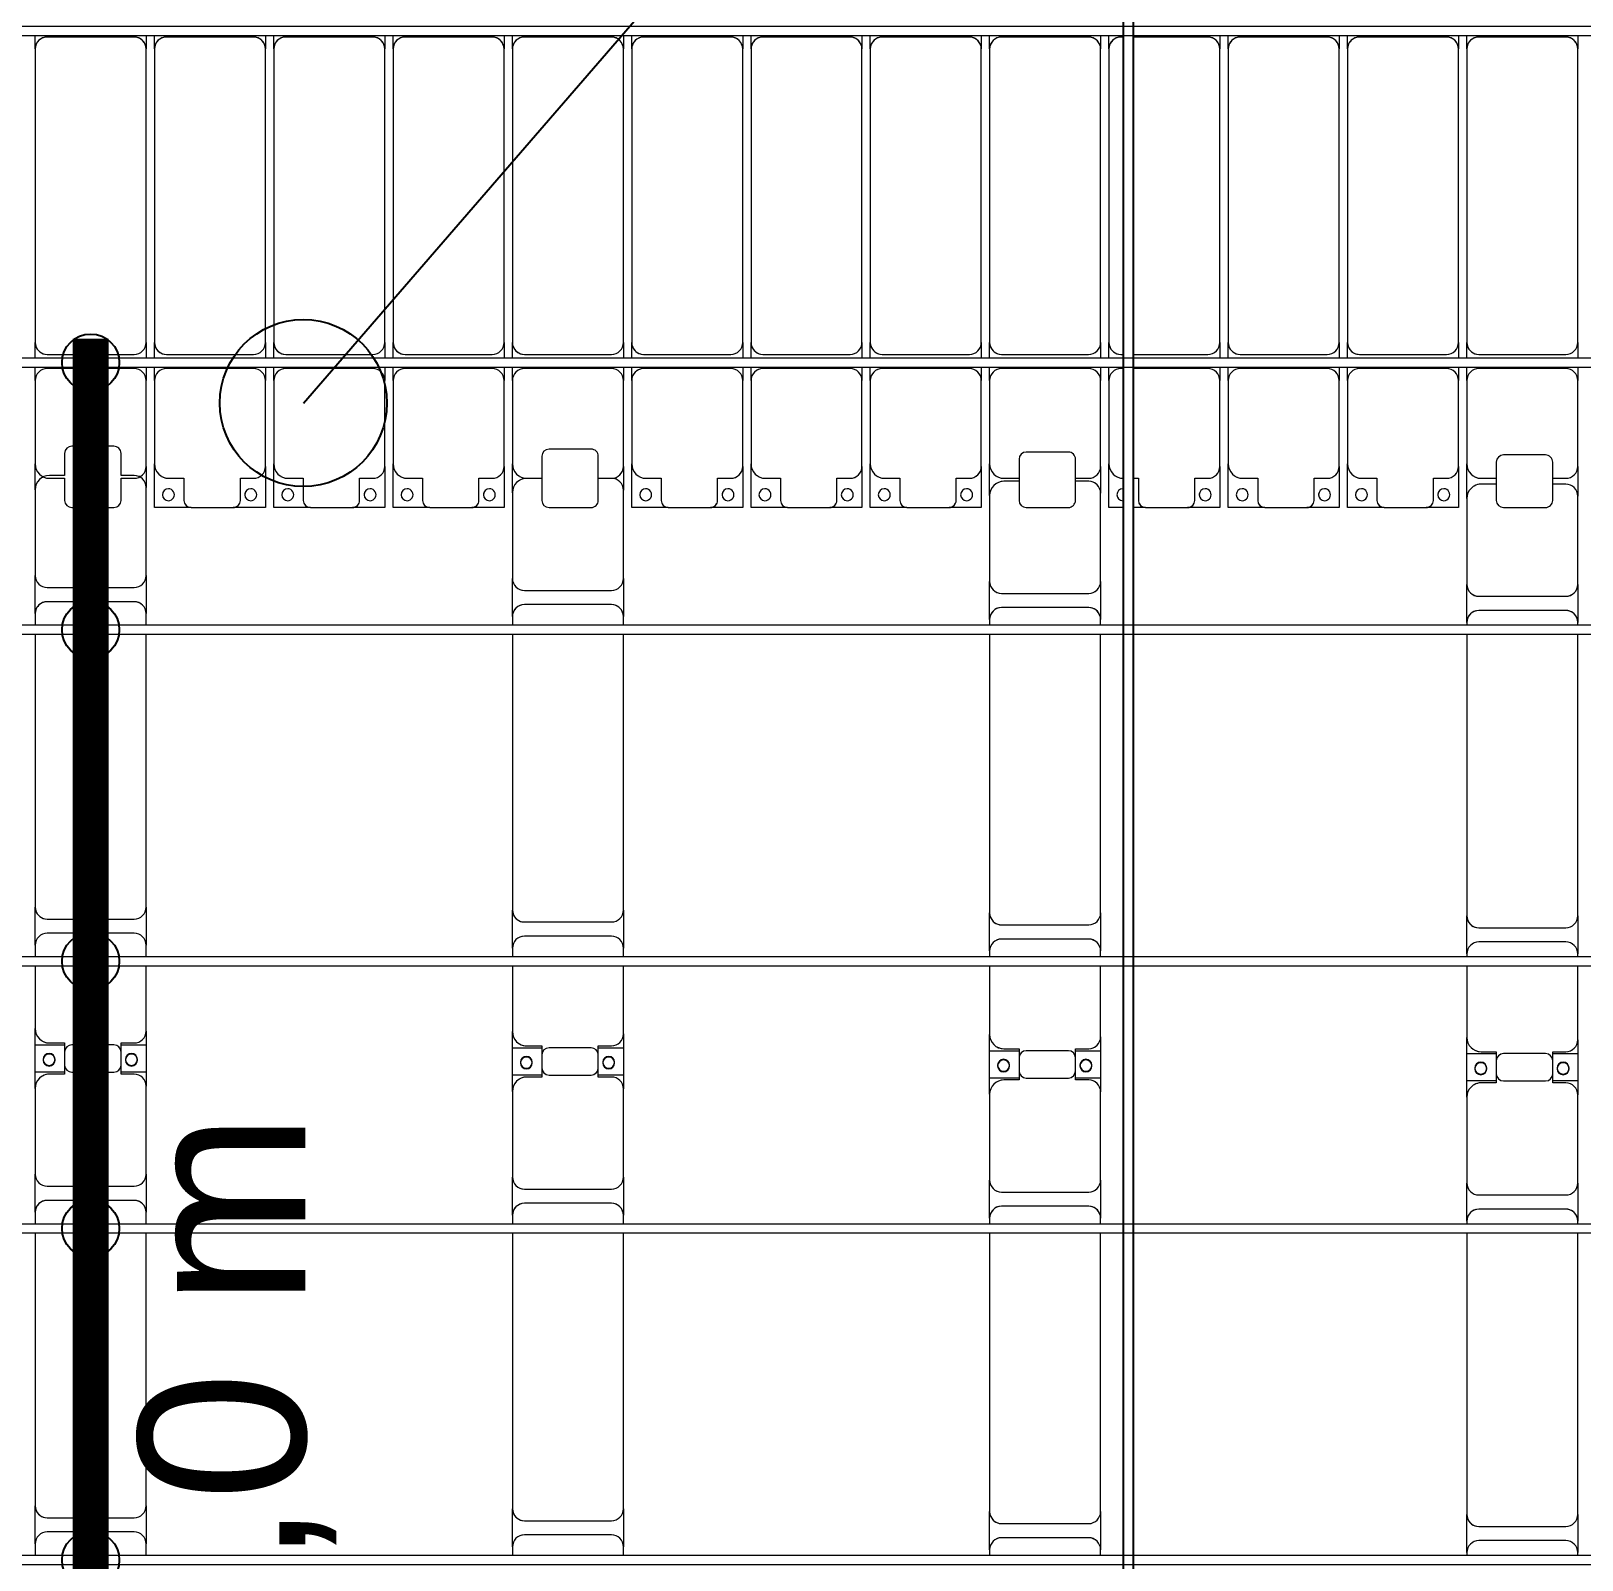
# Model space of a CAD drawing. Header units: millimetres. Extents: x -178706 to 107777, y -87310 to 933.
# Drawn here: x -43141 to -36641, y -46531 to -40121 of the extents above; entities that cross this region are included whole.
import ezdxf

# ---------------------------------------------------------------- set-up
doc = ezdxf.new("R2010")
doc.units = ezdxf.units.MM
doc.layers.add('A-GENM', color=13, linetype='Continuous', lineweight=9)
doc.layers.add('S-BEAM', color=12, linetype='Continuous', lineweight=9)
for name, color, linetype in [('GC-BICH NEO', 6, 'Continuous'), ('GC-DAY NEO', 5, 'Continuous'), ('GC-GHI CHU', 2, 'Continuous'), ('GC-HOP 40x60 GIA CUONG', 1, 'Continuous')]:
    doc.layers.add(name, color=color, linetype=linetype)
doc.styles.add('GC_VN', font='arial.ttf')

# ---------------------------------------------------------------- blocks, each defined once
blk = doc.blocks.new('Dầm C52 - Dầm C52-22346-BỐ TRÍ KHUNG KẾT CẤU BÈ PIN 04')
at = {"layer": 'S-BEAM', "color": 1}
for p, q in [((-87623.4, 20), (87623.4, 20)), ((87623.4, -20), (-87623.4, -20))]:
    blk.add_line(p, q, dxfattribs=at)
blk = doc.blocks.new('Dầm C52 - Hộp 40x60-15955-BỐ TRÍ KHUNG KẾT CẤU BÈ PIN 04')
at = {"layer": 'S-BEAM', "color": 3, "lineweight": 25}
for p, q in [((-20146.3, 20), (20146.3, 20)), ((20146.3, -20), (-20146.3, -20))]:
    blk.add_line(p, q, dxfattribs=at)
blk = doc.blocks.new('Dải phao đi lại kèm đỡ invester - DẢI PHAO ĐI LẠI-17150-BỐ TRÍ KHUNG KẾT CẤU BÈ PIN 04')
at = {"layer": 'A-GENM', "color": 7}
for p, q in [((1258.4, 610.3), (1258.4, 665.3)), ((1673.4, 660.3), (1308.4, 660.3)), ((1723.4, 665.3), (1723.4, 610.3)), ((1758.4, 610.3), (1758.4, 665.3)), ((2173.4, 660.3), (1808.4, 660.3)), ((2223.4, 665.3), (2223.4, 610.3)), ((2258.4, 610.3), (2258.4, 665.3)), ((2673.4, 660.3), (2308.4, 660.3)), ((2723.4, 665.3), (2723.4, 610.3)), ((2758.4, 610.3), (2758.4, 665.3)), ((3173.4, 660.3), (2808.4, 660.3)), ((3223.4, 665.3), (3223.4, 610.3)), ((3258.4, 610.3), (3258.4, 665.3)), ((3673.4, 660.3), (3308.4, 660.3)), ((3723.4, 665.3), (3723.4, 610.3)), ((3758.4, 610.3), (3758.4, 665.3)), ((4173.4, 660.3), (3808.4, 660.3)), ((4223.4, 665.3), (4223.4, 610.3)), ((4258.4, 610.3), (4258.4, 665.3)), ((4673.4, 660.3), (4308.4, 660.3)), ((4723.4, 665.3), (4723.4, 610.3)), ((4758.4, 610.3), (4758.4, 665.3)), ((5173.4, 660.3), (4808.4, 660.3)), ((5223.4, 665.3), (5223.4, 610.3)), ((5258.4, 610.3), (5258.4, 665.3)), ((5673.4, 660.3), (5308.4, 660.3)), ((5723.4, 665.3), (5723.4, 610.3)), ((5758.4, 610.3), (5758.4, 665.3)), ((5819.8, 660.3), (5808.4, 660.3)), ((6173.4, 660.3), (5859.8, 660.3)), ((6223.4, 665.3), (6223.4, 610.3)), ((6258.4, 610.3), (6258.4, 665.3)), ((6673.4, 660.3), (6308.4, 660.3)), ((6723.4, 665.3), (6723.4, 610.3)), ((6758.4, 610.3), (6758.4, 665.3)), ((7173.4, 660.3), (6808.4, 660.3)), ((7223.4, 665.3), (7223.4, 610.3)), ((7258.4, 610.3), (7258.4, 665.3)), ((7673.4, 660.3), (7308.4, 660.3)), ((7723.4, 665.3), (7723.4, 610.3)), ((1258.4, 610.3), (1258.4, -620.3)), ((1723.4, -620.3), (1723.4, 610.3)), ((1758.4, 610.3), (1758.4, -620.3)), ((2223.4, -620.3), (2223.4, 610.3)), ((2258.4, 610.3), (2258.4, -620.3)), ((2723.4, -620.3), (2723.4, 610.3)), ((2758.4, 610.3), (2758.4, -620.3)), ((3223.4, -620.3), (3223.4, 610.3)), ((3258.4, 610.3), (3258.4, -620.3)), ((3723.4, -620.3), (3723.4, 610.3)), ((3758.4, 610.3), (3758.4, -620.3)), ((4223.4, -620.3), (4223.4, 610.3)), ((4258.4, 610.3), (4258.4, -620.3)), ((4723.4, -620.3), (4723.4, 610.3)), ((4758.4, 610.3), (4758.4, -620.3)), ((5223.4, -620.3), (5223.4, 610.3)), ((5258.4, 610.3), (5258.4, -620.3)), ((5723.4, -620.3), (5723.4, 610.3)), ((5758.4, 610.3), (5758.4, -620.3)), ((6223.4, -620.3), (6223.4, 610.3)), ((6258.4, 610.3), (6258.4, -620.3)), ((6723.4, -620.3), (6723.4, 610.3)), ((6758.4, 610.3), (6758.4, -620.3)), ((7223.4, -620.3), (7223.4, 610.3)), ((7258.4, 610.3), (7258.4, -620.3)), ((7723.4, -620.3), (7723.4, 610.3)), ((1258.4, -684.7), (1258.4, -620.3)), ((1723.4, -620.3), (1723.4, -684.7)), ((1758.4, -684.7), (1758.4, -620.3)), ((2223.4, -620.3), (2223.4, -684.7)), ((2258.4, -684.7), (2258.4, -620.3)), ((2723.4, -620.3), (2723.4, -684.7)), ((2758.4, -684.7), (2758.4, -620.3)), ((3223.4, -620.3), (3223.4, -684.7)), ((3258.4, -684.7), (3258.4, -620.3)), ((3723.4, -620.3), (3723.4, -684.7)), ((3758.4, -684.7), (3758.4, -620.3)), ((4223.4, -620.3), (4223.4, -684.7)), ((4258.4, -684.7), (4258.4, -620.3)), ((4723.4, -620.3), (4723.4, -684.7)), ((4758.4, -684.7), (4758.4, -620.3)), ((5223.4, -620.3), (5223.4, -684.7)), ((5258.4, -684.7), (5258.4, -620.3)), ((5723.4, -620.3), (5723.4, -684.7)), ((5758.4, -684.7), (5758.4, -620.3)), ((6223.4, -620.3), (6223.4, -684.7)), ((6258.4, -684.7), (6258.4, -620.3)), ((6723.4, -620.3), (6723.4, -684.7)), ((6758.4, -684.7), (6758.4, -620.3)), ((7223.4, -620.3), (7223.4, -684.7)), ((7258.4, -684.7), (7258.4, -620.3)), ((7723.4, -620.3), (7723.4, -684.7)), ((1308.4, -670.3), (1673.4, -670.3)), ((1808.4, -670.3), (2173.4, -670.3)), ((2308.4, -670.3), (2673.4, -670.3)), ((2808.4, -670.3), (3173.4, -670.3)), ((3308.4, -670.3), (3673.4, -670.3)), ((3808.4, -670.3), (4173.4, -670.3)), ((4308.4, -670.3), (4673.4, -670.3)), ((4808.4, -670.3), (5173.4, -670.3)), ((5308.4, -670.3), (5673.4, -670.3)), ((5808.4, -670.3), (5819.8, -670.3)), ((5859.8, -670.3), (6173.4, -670.3)), ((6308.4, -670.3), (6673.4, -670.3)), ((6808.4, -670.3), (7173.4, -670.3)), ((7308.4, -670.3), (7673.4, -670.3)), ((1258.4, -779.7), (1258.4, -724.7)), ((1258.4, -779.7), (1258.4, -1129.7)), ((1673.4, -729.7), (1308.4, -729.7)), ((1723.4, -724.7), (1723.4, -779.7)), ((1723.4, -1139.7), (1723.4, -779.7)), ((1758.4, -779.7), (1758.4, -724.7)), ((1758.4, -779.7), (1758.4, -1129.7)), ((2173.4, -729.7), (1808.4, -729.7)), ((2223.4, -724.7), (2223.4, -779.7)), ((2223.4, -1139.7), (2223.4, -779.7)), ((2258.4, -779.7), (2258.4, -724.7)), ((2258.4, -779.7), (2258.4, -1129.7)), ((2673.4, -729.7), (2308.4, -729.7)), ((2723.4, -724.7), (2723.4, -779.7)), ((2723.4, -1139.7), (2723.4, -779.7)), ((2758.4, -779.7), (2758.4, -724.7)), ((2758.4, -779.7), (2758.4, -1129.7)), ((3173.4, -729.7), (2808.4, -729.7)), ((3223.4, -724.7), (3223.4, -779.7)), ((3223.4, -1139.7), (3223.4, -779.7)), ((3258.4, -779.7), (3258.4, -724.7)), ((3258.4, -779.7), (3258.4, -1129.7)), ((3673.4, -729.7), (3308.4, -729.7)), ((3723.4, -724.7), (3723.4, -779.7)), ((3723.4, -1139.7), (3723.4, -779.7)), ((3758.4, -779.7), (3758.4, -724.7)), ((3758.4, -779.7), (3758.4, -1129.7)), ((4173.4, -729.7), (3808.4, -729.7)), ((4223.4, -724.7), (4223.4, -779.7)), ((4223.4, -1139.7), (4223.4, -779.7)), ((4258.4, -779.7), (4258.4, -724.7)), ((4258.4, -779.7), (4258.4, -1129.7)), ((4673.4, -729.7), (4308.4, -729.7)), ((4723.4, -724.7), (4723.4, -779.7)), ((4723.4, -1139.7), (4723.4, -779.7)), ((4758.4, -779.7), (4758.4, -724.7)), ((4758.4, -779.7), (4758.4, -1129.7)), ((5173.4, -729.7), (4808.4, -729.7)), ((5223.4, -724.7), (5223.4, -779.7)), ((5223.4, -1139.7), (5223.4, -779.7)), ((5258.4, -779.7), (5258.4, -724.7)), ((5258.4, -779.7), (5258.4, -1129.7)), ((5673.4, -729.7), (5308.4, -729.7)), ((5723.4, -724.7), (5723.4, -779.7)), ((5723.4, -1139.7), (5723.4, -779.7)), ((5758.4, -779.7), (5758.4, -724.7)), ((5758.4, -779.7), (5758.4, -1129.7)), ((5819.8, -729.7), (5808.4, -729.7)), ((6173.4, -729.7), (5859.8, -729.7)), ((6223.4, -724.7), (6223.4, -779.7)), ((6223.4, -1139.7), (6223.4, -779.7)), ((6258.4, -779.7), (6258.4, -724.7)), ((6258.4, -779.7), (6258.4, -1129.7)), ((6673.4, -729.7), (6308.4, -729.7)), ((6723.4, -724.7), (6723.4, -779.7)), ((6723.4, -1139.7), (6723.4, -779.7)), ((6758.4, -779.7), (6758.4, -724.7)), ((6758.4, -779.7), (6758.4, -1129.7)), ((7173.4, -729.7), (6808.4, -729.7)), ((7223.4, -724.7), (7223.4, -779.7)), ((7223.4, -1139.7), (7223.4, -779.7)), ((7258.4, -779.7), (7258.4, -724.7)), ((7258.4, -779.7), (7258.4, -1129.7)), ((7673.4, -729.7), (7308.4, -729.7)), ((7723.4, -724.7), (7723.4, -779.7)), ((7723.4, -1139.7), (7723.4, -779.7)), ((1258.4, -1237.8), (1258.4, -1129.7)), ((1723.4, -1139.7), (1723.4, -1227.8)), ((1758.4, -1312.2), (1758.4, -1129.7)), ((2223.4, -1139.7), (2223.4, -1312.2)), ((2258.4, -1312.2), (2258.4, -1129.7)), ((2723.4, -1139.7), (2723.4, -1312.2)), ((2758.4, -1312.2), (2758.4, -1129.7)), ((3223.4, -1139.7), (3223.4, -1312.2)), ((3258.4, -1250), (3258.4, -1129.7)), ((3723.4, -1139.7), (3723.4, -1240)), ((3758.4, -1312.2), (3758.4, -1129.7)), ((4223.4, -1139.7), (4223.4, -1312.2)), ((4258.4, -1312.2), (4258.4, -1129.7)), ((4723.4, -1139.7), (4723.4, -1312.2)), ((4758.4, -1312.2), (4758.4, -1129.7)), ((5223.4, -1139.7), (5223.4, -1312.2)), ((5258.4, -1262.1), (5258.4, -1129.7)), ((5723.4, -1139.7), (5723.4, -1252.1)), ((5758.4, -1312.2), (5758.4, -1129.7)), ((6223.4, -1139.7), (6223.4, -1312.2)), ((6258.4, -1312.2), (6258.4, -1129.7)), ((6723.4, -1139.7), (6723.4, -1312.2)), ((6758.4, -1312.2), (6758.4, -1129.7)), ((7223.4, -1139.7), (7223.4, -1312.2)), ((7258.4, -1274.3), (7258.4, -1129.7)), ((7723.4, -1139.7), (7723.4, -1264.3)), ((1318.4, -1189.7), (1381.8, -1189.7)), ((1381.8, -1189.7), (1381.8, -1282.2)), ((1618.2, -1282.2), (1618.2, -1189.7)), ((1618.2, -1189.7), (1673.4, -1189.7)), ((1818.4, -1189.7), (1881.8, -1189.7)), ((1881.8, -1189.7), (1881.8, -1282.2)), ((2118.2, -1282.2), (2118.2, -1189.7)), ((2118.2, -1189.7), (2173.4, -1189.7)), ((2318.4, -1189.7), (2381.8, -1189.7)), ((2381.8, -1189.7), (2381.8, -1282.2)), ((2618.2, -1282.2), (2618.2, -1189.7)), ((2618.2, -1189.7), (2673.4, -1189.7)), ((2818.4, -1189.7), (2881.8, -1189.7)), ((2881.8, -1189.7), (2881.8, -1282.2)), ((3118.2, -1282.2), (3118.2, -1189.7)), ((3118.2, -1189.7), (3173.4, -1189.7)), ((3318.4, -1189.7), (3381.8, -1189.7)), ((3381.8, -1189.7), (3381.8, -1282.2)), ((3618.2, -1282.2), (3618.2, -1189.7)), ((3618.2, -1189.7), (3673.4, -1189.7)), ((3818.4, -1189.7), (3881.8, -1189.7)), ((3881.8, -1189.7), (3881.8, -1282.2)), ((4118.2, -1282.2), (4118.2, -1189.7)), ((4118.2, -1189.7), (4173.4, -1189.7)), ((4318.4, -1189.7), (4381.8, -1189.7)), ((4381.8, -1189.7), (4381.8, -1282.2)), ((4618.2, -1282.2), (4618.2, -1189.7)), ((4618.2, -1189.7), (4673.4, -1189.7)), ((4818.4, -1189.7), (4881.8, -1189.7)), ((4881.8, -1189.7), (4881.8, -1282.2)), ((5118.2, -1282.2), (5118.2, -1189.7)), ((5118.2, -1189.7), (5173.4, -1189.7)), ((5318.4, -1189.7), (5381.8, -1189.7)), ((5381.8, -1189.7), (5381.8, -1282.2)), ((5618.2, -1282.2), (5618.2, -1189.7)), ((5618.2, -1189.7), (5673.4, -1189.7)), ((5859.8, -1189.7), (5881.8, -1189.7)), ((5881.8, -1189.7), (5881.8, -1282.2)), ((6118.2, -1282.2), (6118.2, -1189.7)), ((6118.2, -1189.7), (6173.4, -1189.7)), ((6318.4, -1189.7), (6381.8, -1189.7)), ((6381.8, -1189.7), (6381.8, -1282.2)), ((6618.2, -1282.2), (6618.2, -1189.7)), ((6618.2, -1189.7), (6673.4, -1189.7)), ((6818.4, -1189.7), (6881.8, -1189.7)), ((6881.8, -1189.7), (6881.8, -1282.2)), ((7118.2, -1282.2), (7118.2, -1189.7)), ((7118.2, -1189.7), (7173.4, -1189.7)), ((7318.4, -1189.7), (7381.8, -1189.7)), ((7381.8, -1189.7), (7381.8, -1282.2)), ((7618.2, -1282.2), (7618.2, -1189.7)), ((7618.2, -1189.7), (7673.4, -1189.7)), ((1411.8, -1312.2), (1588.2, -1312.2)), ((1911.8, -1312.2), (1758.4, -1312.2)), ((1911.8, -1312.2), (2088.2, -1312.2)), ((2223.4, -1312.2), (2088.2, -1312.2)), ((2411.8, -1312.2), (2258.4, -1312.2)), ((2411.8, -1312.2), (2588.2, -1312.2)), ((2723.4, -1312.2), (2588.2, -1312.2)), ((2911.8, -1312.2), (2758.4, -1312.2)), ((2911.8, -1312.2), (3088.2, -1312.2)), ((3223.4, -1312.2), (3088.2, -1312.2)), ((3411.8, -1312.2), (3588.2, -1312.2)), ((3911.8, -1312.2), (3758.4, -1312.2)), ((3911.8, -1312.2), (4088.2, -1312.2)), ((4223.4, -1312.2), (4088.2, -1312.2)), ((4411.8, -1312.2), (4258.4, -1312.2)), ((4411.8, -1312.2), (4588.2, -1312.2)), ((4723.4, -1312.2), (4588.2, -1312.2)), ((4911.8, -1312.2), (4758.4, -1312.2)), ((4911.8, -1312.2), (5088.2, -1312.2)), ((5223.4, -1312.2), (5088.2, -1312.2)), ((5411.8, -1312.2), (5588.2, -1312.2)), ((5819.8, -1312.2), (5758.4, -1312.2)), ((5911.8, -1312.2), (5859.8, -1312.2)), ((5911.8, -1312.2), (6088.2, -1312.2)), ((6223.4, -1312.2), (6088.2, -1312.2)), ((6411.8, -1312.2), (6258.4, -1312.2)), ((6411.8, -1312.2), (6588.2, -1312.2)), ((6723.4, -1312.2), (6588.2, -1312.2)), ((6911.8, -1312.2), (6758.4, -1312.2)), ((6911.8, -1312.2), (7088.2, -1312.2)), ((7223.4, -1312.2), (7088.2, -1312.2)), ((7411.8, -1312.2), (7588.2, -1312.2))]:
    blk.add_line(p, q, dxfattribs=at)
for centre, radius, start, end in [((1308.4, 610.3), 50, 90, 180), ((1308.4, 610.3), 50, 105, 180), ((1673.4, 610.3), 50, 360, 90), ((1673.4, 610.3), 50, 15, 90), ((1808.4, 610.3), 50, 90, 180), ((1808.4, 610.3), 50, 105, 180), ((2173.4, 610.3), 50, 360, 90), ((2173.4, 610.3), 50, 15, 90), ((2308.4, 610.3), 50, 90, 180), ((2308.4, 610.3), 50, 105, 180), ((2673.4, 610.3), 50, 360, 90), ((2673.4, 610.3), 50, 15, 90), ((2808.4, 610.3), 50, 90, 180), ((2808.4, 610.3), 50, 105, 180), ((3173.4, 610.3), 50, 360, 90), ((3173.4, 610.3), 50, 15, 90), ((3308.4, 610.3), 50, 90, 180), ((3308.4, 610.3), 50, 105, 180), ((3673.4, 610.3), 50, 360, 90), ((3673.4, 610.3), 50, 15, 90), ((3808.4, 610.3), 50, 90, 180), ((3808.4, 610.3), 50, 105, 180), ((4173.4, 610.3), 50, 360, 90), ((4173.4, 610.3), 50, 15, 90), ((4308.4, 610.3), 50, 90, 180), ((4308.4, 610.3), 50, 105, 180), ((4673.4, 610.3), 50, 360, 90), ((4673.4, 610.3), 50, 15, 90), ((4808.4, 610.3), 50, 90, 180), ((4808.4, 610.3), 50, 105, 180), ((5173.4, 610.3), 50, 360, 90), ((5173.4, 610.3), 50, 15, 90), ((5308.4, 610.3), 50, 90, 180), ((5308.4, 610.3), 50, 106.02289, 180), ((5673.4, 610.3), 50, 360, 90), ((5673.4, 610.3), 50, 15, 90), ((5808.4, 610.3), 50, 90, 180), ((5808.4, 610.3), 50, 105, 180), ((6173.4, 610.3), 50, 360, 90), ((6173.4, 610.3), 50, 15, 90), ((6308.4, 610.3), 50, 90, 180), ((6308.4, 610.3), 50, 105, 180), ((6673.4, 610.3), 50, 360, 90), ((6673.4, 610.3), 50, 15, 90), ((6808.4, 610.3), 50, 90, 180), ((6808.4, 610.3), 50, 105, 180), ((7173.4, 610.3), 50, 360, 90), ((7173.4, 610.3), 50, 15, 90), ((7308.4, 610.3), 50, 90, 180), ((7308.4, 610.3), 50, 105, 180), ((7673.4, 610.3), 50, 360, 90), ((7673.4, 610.3), 50, 15, 90), ((1308.4, -620.3), 50, 180, 270), ((1308.4, -620.3), 50, 195, 270), ((1673.4, -620.3), 50, 270, 0), ((1673.4, -620.3), 50, 270, 0), ((1808.4, -620.3), 50, 180, 270), ((1808.4, -620.3), 50, 195, 270), ((2173.4, -620.3), 50, 270, 0), ((2173.4, -620.3), 50, 270, 0), ((2308.4, -620.3), 50, 180, 270), ((2308.4, -620.3), 50, 195, 270), ((2673.4, -620.3), 50, 270, 0), ((2673.4, -620.3), 50, 270, 0), ((2808.4, -620.3), 50, 180, 270), ((2808.4, -620.3), 50, 195, 270), ((3173.4, -620.3), 50, 270, 0), ((3173.4, -620.3), 50, 270, 0), ((3308.4, -620.3), 50, 180, 270), ((3308.4, -620.3), 50, 195, 270), ((3673.4, -620.3), 50, 270, 0), ((3673.4, -620.3), 50, 270, 0), ((3808.4, -620.3), 50, 180, 270), ((3808.4, -620.3), 50, 195, 263.56671), ((4173.4, -620.3), 50, 270, 0), ((4173.4, -620.3), 50, 270, 0), ((4308.4, -620.3), 50, 180, 270), ((4308.4, -620.3), 50, 195, 270), ((4673.4, -620.3), 50, 270, 0), ((4673.4, -620.3), 50, 270, 0), ((4808.4, -620.3), 50, 180, 270), ((4808.4, -620.3), 50, 195, 270), ((5173.4, -620.3), 50, 270, 360), ((5173.4, -620.3), 50, 270, 360), ((5308.4, -620.3), 50, 180, 270), ((5308.4, -620.3), 50, 195, 270), ((5673.4, -620.3), 50, 270, 0), ((5673.4, -620.3), 50, 270, 0), ((5808.4, -620.3), 50, 180, 270), ((5808.4, -620.3), 50, 195, 270), ((6173.4, -620.3), 50, 270, 0), ((6173.4, -620.3), 50, 270, 0), ((6308.4, -620.3), 50, 180, 270), ((6308.4, -620.3), 50, 195, 270), ((6673.4, -620.3), 50, 270, 0), ((6673.4, -620.3), 50, 270, 0), ((6808.4, -620.3), 50, 180, 270), ((6808.4, -620.3), 50, 195, 240), ((7173.4, -620.3), 50, 270, 0), ((7173.4, -620.3), 50, 270, 0), ((7308.4, -620.3), 50, 180, 270), ((7308.4, -620.3), 50, 195, 270), ((7673.4, -620.3), 50, 270, 0), ((7673.4, -620.3), 50, 270, 0), ((6808.4, -620.3), 50, 243.755, 270), ((1308.4, -779.7), 50, 90, 180), ((1308.4, -779.7), 50, 90, 135), ((1673.4, -779.7), 50, 360, 90), ((1673.4, -779.7), 50, 45, 90), ((1808.4, -779.7), 50, 90, 180), ((1808.4, -779.7), 50, 90, 135), ((2173.4, -779.7), 50, 360, 90), ((2173.4, -779.7), 50, 45, 90), ((2308.4, -779.7), 50, 90, 180), ((2308.4, -779.7), 50, 90, 135), ((2673.4, -779.7), 50, 360, 90), ((2673.4, -779.7), 50, 45, 90), ((2808.4, -779.7), 50, 90, 180), ((2808.4, -779.7), 50, 90, 135), ((3173.4, -779.7), 50, 360, 90), ((3173.4, -779.7), 50, 45, 90), ((3308.4, -779.7), 50, 90, 180), ((3308.4, -779.7), 50, 90, 135), ((3673.4, -779.7), 50, 360, 90), ((3673.4, -779.7), 50, 45, 90), ((3808.4, -779.7), 50, 90, 180), ((3808.4, -779.7), 50, 96.43342, 135), ((4173.4, -779.7), 50, 360, 90), ((4173.4, -779.7), 50, 45, 90), ((4308.4, -779.7), 50, 90, 180), ((4308.4, -779.7), 50, 90, 135), ((4673.4, -779.7), 50, 360, 90), ((4673.4, -779.7), 50, 45, 90), ((4808.4, -779.7), 50, 90, 180), ((4808.4, -779.7), 50, 90, 135), ((5173.4, -779.7), 50, 360, 90), ((5173.4, -779.7), 50, 45, 90), ((5308.4, -779.7), 50, 90, 180), ((5308.4, -779.7), 50, 90, 135), ((5673.4, -779.7), 50, 360, 90), ((5673.4, -779.7), 50, 45, 90), ((5808.4, -779.7), 50, 90, 180), ((5808.4, -779.7), 50, 90, 135), ((6173.4, -779.7), 50, 360, 90), ((6173.4, -779.7), 50, 45, 90), ((6308.4, -779.7), 50, 90, 180), ((6308.4, -779.7), 50, 90, 135), ((6673.4, -779.7), 50, 360, 90), ((6673.4, -779.7), 50, 45, 90), ((6808.4, -779.7), 50, 90, 180), ((6808.4, -779.7), 50, 90, 135), ((7173.4, -779.7), 50, 360, 90), ((7173.4, -779.7), 50, 45, 90), ((7308.4, -779.7), 50, 90, 180), ((7308.4, -779.7), 50, 90, 135), ((7673.4, -779.7), 50, 360, 90), ((7673.4, -779.7), 50, 45, 90), ((1318.4, -1129.7), 60, 180, 270), ((1673.4, -1139.7), 50, 270, 360), ((1818.4, -1129.7), 60, 180, 270), ((2173.4, -1139.7), 50, 270, 360), ((2318.4, -1129.7), 60, 180, 270), ((2673.4, -1139.7), 50, 270, 360), ((2818.4, -1129.7), 60, 180, 270), ((3173.4, -1139.7), 50, 270, 360), ((3318.4, -1129.7), 60, 180, 270), ((3673.4, -1139.7), 50, 270, 360), ((3818.4, -1129.7), 60, 180, 270), ((4173.4, -1139.7), 50, 270, 360), ((4318.4, -1129.7), 60, 180, 270), ((4673.4, -1139.7), 50, 270, 360), ((4818.4, -1129.7), 60, 180, 270), ((5173.4, -1139.7), 50, 270, 360), ((5318.4, -1129.7), 60, 180, 270), ((5673.4, -1139.7), 50, 270, 360), ((5818.4, -1129.7), 60, 180, 270), ((6173.4, -1139.7), 50, 270, 360), ((6318.4, -1129.7), 60, 180, 270), ((6673.4, -1139.7), 50, 270, 360), ((6818.4, -1129.7), 60, 180, 270), ((7173.4, -1139.7), 50, 270, 360), ((7318.4, -1129.7), 60, 180, 270), ((7673.4, -1139.7), 50, 270, 360), ((1318.4, -1129.7), 60, 240, 246.36356), ((1673.4, -1139.7), 50, 292.24483, 315), ((1818.4, -1129.7), 60, 240, 270), ((1816.8, -1258.6), 25, 90, 270), ((1816.8, -1258.6), 25, 270, 90), ((2161.8, -1258.6), 25, 90, 270), ((2161.8, -1258.6), 25, 270, 90), ((2173.4, -1139.7), 50, 270, 315), ((2318.4, -1129.7), 60, 240, 270), ((2316.8, -1258.6), 25, 90, 270), ((2316.8, -1258.6), 25, 270, 90), ((2661.8, -1258.6), 25, 90, 270), ((2661.8, -1258.6), 25, 270, 90), ((2673.4, -1139.7), 50, 270, 315), ((2818.4, -1129.7), 60, 240, 270), ((2816.8, -1258.6), 25, 90, 270), ((2816.8, -1258.6), 25, 270, 90), ((3161.8, -1258.6), 25, 90, 270), ((3161.8, -1258.6), 25, 270, 90), ((3173.4, -1139.7), 50, 270, 315), ((3318.4, -1129.7), 60, 240, 270), ((3673.4, -1139.7), 50, 270, 315), ((3818.4, -1129.7), 60, 240, 270), ((3816.8, -1258.6), 25, 90, 270), ((3816.8, -1258.6), 25, 270, 90), ((4161.8, -1258.6), 25, 90, 270), ((4161.8, -1258.6), 25, 270, 90), ((4173.4, -1139.7), 50, 270, 315), ((4318.4, -1129.7), 60, 240, 270), ((4316.8, -1258.6), 25, 90, 270), ((4316.8, -1258.6), 25, 270, 90), ((4661.8, -1258.6), 25, 90, 270), ((4661.8, -1258.6), 25, 270, 90), ((4673.4, -1139.7), 50, 270, 315), ((4818.4, -1129.7), 60, 240, 270), ((4816.8, -1258.6), 25, 90, 270), ((4816.8, -1258.6), 25, 270, 90), ((5161.8, -1258.6), 25, 90, 270), ((5161.8, -1258.6), 25, 270, 90), ((5173.4, -1139.7), 50, 270, 315), ((5318.4, -1129.7), 60, 240, 270), ((5673.4, -1139.7), 50, 270, 315), ((5818.4, -1129.7), 60, 240, 270), ((5816.8, -1258.6), 25, 90, 270), ((6161.8, -1258.6), 25, 90, 270), ((6161.8, -1258.6), 25, 270, 90), ((6173.4, -1139.7), 50, 270, 315), ((6318.4, -1129.7), 60, 240, 270), ((6316.8, -1258.6), 25, 90, 270), ((6316.8, -1258.6), 25, 270, 90), ((6661.8, -1258.6), 25, 90, 270), ((6661.8, -1258.6), 25, 270, 90), ((6673.4, -1139.7), 50, 270, 315), ((6818.4, -1129.7), 60, 240, 270), ((6816.8, -1258.6), 25, 90, 270), ((6816.8, -1258.6), 25, 270, 90), ((7161.8, -1258.6), 25, 90, 270), ((7161.8, -1258.6), 25, 270, 90), ((7173.4, -1139.7), 50, 270, 315), ((7318.4, -1129.7), 60, 240, 270), ((7673.4, -1139.7), 50, 270, 315), ((1411.8, -1282.2), 30, 180, 270), ((1588.2, -1282.2), 30, 270, 360), ((1911.8, -1282.2), 30, 180, 270), ((1911.8, -1282.2), 30, 210, 270), ((2088.2, -1282.2), 30, 270, 0), ((2088.2, -1282.2), 30, 270, 330), ((2161.8, -1258.6), 25, 165, 180), ((2411.8, -1282.2), 30, 180, 270), ((2411.8, -1282.2), 30, 210, 270), ((2588.2, -1282.2), 30, 270, 0), ((2588.2, -1282.2), 30, 270, 330), ((2661.8, -1258.6), 25, 165, 180), ((2911.8, -1282.2), 30, 180, 270), ((2911.8, -1282.2), 30, 210, 270), ((3088.2, -1282.2), 30, 270, 0), ((3088.2, -1282.2), 30, 270, 330), ((3161.8, -1258.6), 25, 165, 180), ((3411.8, -1282.2), 30, 180, 270), ((3588.2, -1282.2), 30, 270, 0), ((3911.8, -1282.2), 30, 180, 270), ((3911.8, -1282.2), 30, 210, 270), ((4088.2, -1282.2), 30, 270, 0), ((4088.2, -1282.2), 30, 270, 330), ((4161.8, -1258.6), 25, 165, 180), ((4411.8, -1282.2), 30, 180, 270), ((4411.8, -1282.2), 30, 210, 270), ((4588.2, -1282.2), 30, 270, 0), ((4588.2, -1282.2), 30, 270, 330), ((4661.8, -1258.6), 25, 165, 180), ((4911.8, -1282.2), 30, 180, 270), ((4911.8, -1282.2), 30, 210, 270), ((5088.2, -1282.2), 30, 270, 0), ((5088.2, -1282.2), 30, 270, 330), ((5161.8, -1258.6), 25, 165, 180), ((5411.8, -1282.2), 30, 180, 270), ((5588.2, -1282.2), 30, 270, 0), ((5911.8, -1282.2), 30, 180, 270), ((5911.8, -1282.2), 30, 210, 270), ((6088.2, -1282.2), 30, 270, 0), ((6088.2, -1282.2), 30, 270, 330), ((6161.8, -1258.6), 25, 165, 180), ((6411.8, -1282.2), 30, 180, 270), ((6411.8, -1282.2), 30, 210, 270), ((6588.2, -1282.2), 30, 270, 0), ((6588.2, -1282.2), 30, 270, 330), ((6661.8, -1258.6), 25, 165, 180), ((6911.8, -1282.2), 30, 180, 270), ((6911.8, -1282.2), 30, 210, 270), ((7088.2, -1282.2), 30, 270, 0), ((7088.2, -1282.2), 30, 270, 330), ((7161.8, -1258.6), 25, 165, 180), ((7411.8, -1282.2), 30, 180, 270), ((7588.2, -1282.2), 30, 270, 0)]:
    blk.add_arc(centre, radius, start, end, dxfattribs=at)
blk = doc.blocks.new('Dai phao do pin - DẢI PHAO ĐỠ PIN-V79-BỐ TRÍ KHUNG KẾT CẤU BÈ PIN 04')
at = {"layer": 'A-GENM', "color": 7}
for p, q in [((29340.3, 241.6), (29329.3, 241.6)), ((29340.3, 241.6), (29499.7, 241.6)), ((30679.3, 241.6), (29499.7, 241.6)), ((30730.3, 241.6), (30719.3, 241.6)), ((30730.3, 241.6), (30889.7, 241.6)), ((31249.7, 241.6), (30889.7, 241.6)), ((31249.7, 241.6), (31432.2, 241.6)), ((31317.8, 241.6), (31500.3, 241.6)), ((31317.8, 118.2), (31317.8, 241.6)), ((31432.2, 241.6), (31432.2, 118.2)), ((31799.3, 241.6), (31500.3, 241.6)), ((31850.3, 241.6), (31839.3, 241.6)), ((31850.3, 241.6), (32009.7, 241.6)), ((33189.3, 241.6), (32009.7, 241.6)), ((33240.3, 241.6), (33229.3, 241.6)), ((33240.3, 241.6), (33399.7, 241.6)), ((33759.7, 241.6), (33399.7, 241.6)), ((33759.7, 241.6), (33904.3, 241.6)), ((29390.3, -173.4), (29390.3, 191.6)), ((29449.7, 191.6), (29449.7, -173.4)), ((30780.3, -173.4), (30780.3, 191.6)), ((30839.7, 191.6), (30839.7, -173.4)), ((31309.7, 118.2), (31309.7, 181.6)), ((31440.3, 181.6), (31440.3, 118.2)), ((31900.3, -173.4), (31900.3, 191.6)), ((31959.7, 191.6), (31959.7, -173.4)), ((33290.3, -173.4), (33290.3, 191.6)), ((33349.7, 191.6), (33349.7, -173.4)), ((33819.7, 118.2), (33819.7, 181.6)), ((31402.2, 118.2), (31309.7, 118.2)), ((31317.8, 88.2), (31317.8, -88.2)), ((31440.3, 118.2), (31347.8, 118.2)), ((31432.2, -88.2), (31432.2, 88.2)), ((33912.2, 118.2), (33819.7, 118.2)), ((33942.2, -88.2), (33942.2, 88.2)), ((31309.7, -173.4), (31309.7, -118.2)), ((31309.7, -118.2), (31402.2, -118.2)), ((31317.8, -223.4), (31317.8, -118.2)), ((31347.8, -118.2), (31440.3, -118.2)), ((31432.2, -118.2), (31432.2, -223.4)), ((31440.3, -118.2), (31440.3, -173.4)), ((33819.7, -173.4), (33819.7, -118.2)), ((33819.7, -118.2), (33912.2, -118.2)), ((29329.3, -223.4), (29340.3, -223.4)), ((29499.7, -223.4), (29340.3, -223.4)), ((29499.7, -223.4), (30679.3, -223.4)), ((30719.3, -223.4), (30730.3, -223.4)), ((30889.7, -223.4), (30730.3, -223.4)), ((30889.7, -223.4), (31259.7, -223.4)), ((31432.2, -223.4), (31259.7, -223.4)), ((31490.3, -223.4), (31317.8, -223.4)), ((31490.3, -223.4), (31799.3, -223.4)), ((31839.3, -223.4), (31850.3, -223.4)), ((32009.7, -223.4), (31850.3, -223.4)), ((32009.7, -223.4), (33189.3, -223.4)), ((33229.3, -223.4), (33240.3, -223.4)), ((33399.7, -223.4), (33240.3, -223.4)), ((33399.7, -223.4), (33769.7, -223.4)), ((33894.3, -223.4), (33769.7, -223.4))]:
    blk.add_line(p, q, dxfattribs=at)
for centre, radius, start, end in [((29340.3, 191.6), 50, 0, 90), ((29340.3, 191.6), 50, 0, 45), ((29499.7, 191.6), 50, 90, 180), ((29499.7, 191.6), 50, 105, 180), ((30730.3, 191.6), 50, 0, 90), ((30730.3, 191.6), 50, 15, 90), ((30889.7, 191.6), 50, 90, 180), ((30889.7, 191.6), 50, 135, 180), ((31249.7, 181.6), 60, 0, 90), ((31249.7, 181.6), 60, 0, 30), ((31368.6, 183.2), 25, 360, 180), ((31371.4, 183.2), 25, 360, 180), ((31500.3, 181.6), 60, 90, 180), ((31500.3, 181.6), 60, 150, 180), ((31850.3, 191.6), 50, 0, 90), ((31850.3, 191.6), 50, 0, 45), ((32009.7, 191.6), 50, 90, 180), ((32009.7, 191.6), 50, 105, 180), ((33240.3, 191.6), 50, 360, 90), ((33240.3, 191.6), 50, 15, 90), ((33399.7, 191.6), 50, 90, 180), ((33399.7, 191.6), 50, 135, 180), ((33759.7, 181.6), 60, 360, 90), ((33759.7, 181.6), 60, 360, 30), ((31368.6, 183.2), 25, 180, 0), ((31371.4, 183.2), 25, 180, 0), ((31347.8, 88.2), 30, 90, 180), ((31402.2, 88.2), 30, 0, 90), ((33912.2, 88.2), 30, 0, 90), ((31347.8, -88.2), 30, 180, 270), ((31402.2, -88.2), 30, 270, 360), ((33912.2, -88.2), 30, 270, 0), ((29340.3, -173.4), 50, 270, 360), ((29340.3, -173.4), 50, 315, 360), ((29499.7, -173.4), 50, 180, 270), ((29499.7, -173.4), 50, 180, 270), ((30730.3, -173.4), 50, 270, 360), ((30730.3, -173.4), 50, 285, 360), ((30889.7, -173.4), 50, 180, 270), ((30889.7, -173.4), 50, 180, 225), ((31259.7, -173.4), 50, 270, 360), ((31259.7, -173.4), 50, 315, 0), ((31368.6, -161.8), 25, 0, 180), ((31368.6, -161.8), 25, 180, 0), ((31371.4, -161.8), 25, 0, 180), ((31371.4, -161.8), 25, 180, 0), ((31490.3, -173.4), 50, 180, 270), ((31490.3, -173.4), 50, 180, 225), ((31850.3, -173.4), 50, 270, 360), ((31850.3, -173.4), 50, 315, 360), ((32009.7, -173.4), 50, 180, 270), ((32009.7, -173.4), 50, 180, 270), ((33240.3, -173.4), 50, 270, 360), ((33240.3, -173.4), 50, 285, 360), ((33399.7, -173.4), 50, 180, 270), ((33399.7, -173.4), 50, 180, 225), ((33769.7, -173.4), 50, 270, 360), ((33769.7, -173.4), 50, 315, 0)]:
    blk.add_arc(centre, radius, start, end, dxfattribs=at)
blk = doc.blocks.new('Dai phao do pin - DẢI PHAO ĐỠ PIN-V80-BỐ TRÍ KHUNG KẾT CẤU BÈ PIN 04')
at = {"layer": 'A-GENM', "color": 7}
for p, q in [((29340.3, 241.6), (29317.1, 241.6)), ((29340.3, 241.6), (29499.7, 241.6)), ((30667.1, 241.6), (29499.7, 241.6)), ((30730.3, 241.6), (30707.1, 241.6)), ((30730.3, 241.6), (30889.7, 241.6)), ((31249.7, 241.6), (30889.7, 241.6)), ((31249.7, 241.6), (31432.2, 241.6)), ((31317.8, 241.6), (31500.3, 241.6)), ((31317.8, 118.2), (31317.8, 241.6)), ((31432.2, 241.6), (31432.2, 118.2)), ((31787.1, 241.6), (31500.3, 241.6)), ((31850.3, 241.6), (31827.1, 241.6)), ((31850.3, 241.6), (32009.7, 241.6)), ((33177.1, 241.6), (32009.7, 241.6)), ((33240.3, 241.6), (33217.1, 241.6)), ((33240.3, 241.6), (33399.7, 241.6)), ((33759.7, 241.6), (33399.7, 241.6)), ((33759.7, 241.6), (33892.1, 241.6)), ((29390.3, -173.4), (29390.3, 191.6)), ((29449.7, 191.6), (29449.7, -173.4)), ((30780.3, -173.4), (30780.3, 191.6)), ((30839.7, 191.6), (30839.7, -173.4)), ((31309.7, 118.2), (31309.7, 181.6)), ((31440.3, 181.6), (31440.3, 118.2)), ((31900.3, -173.4), (31900.3, 191.6)), ((31959.7, 191.6), (31959.7, -173.4)), ((33290.3, -173.4), (33290.3, 191.6)), ((33349.7, 191.6), (33349.7, -173.4)), ((33819.7, 118.2), (33819.7, 181.6)), ((31402.2, 118.2), (31309.7, 118.2)), ((31317.8, 88.2), (31317.8, -88.2)), ((31440.3, 118.2), (31347.8, 118.2)), ((31432.2, -88.2), (31432.2, 88.2)), ((33912.2, 118.2), (33819.7, 118.2)), ((33942.2, -88.2), (33942.2, 88.2)), ((31309.7, -173.4), (31309.7, -118.2)), ((31309.7, -118.2), (31402.2, -118.2)), ((31317.8, -223.4), (31317.8, -118.2)), ((31347.8, -118.2), (31440.3, -118.2)), ((31432.2, -118.2), (31432.2, -223.4)), ((31440.3, -118.2), (31440.3, -173.4)), ((33819.7, -173.4), (33819.7, -118.2)), ((33819.7, -118.2), (33912.2, -118.2)), ((29317.1, -223.4), (29340.3, -223.4)), ((29499.7, -223.4), (29340.3, -223.4)), ((29499.7, -223.4), (30667.1, -223.4)), ((30707.1, -223.4), (30730.3, -223.4)), ((30889.7, -223.4), (30730.3, -223.4)), ((30889.7, -223.4), (31259.7, -223.4)), ((31432.2, -223.4), (31259.7, -223.4)), ((31490.3, -223.4), (31317.8, -223.4)), ((31490.3, -223.4), (31787.1, -223.4)), ((31827.1, -223.4), (31850.3, -223.4)), ((32009.7, -223.4), (31850.3, -223.4)), ((32009.7, -223.4), (33177.1, -223.4)), ((33217.1, -223.4), (33240.3, -223.4)), ((33399.7, -223.4), (33240.3, -223.4)), ((33399.7, -223.4), (33769.7, -223.4)), ((33882.1, -223.4), (33769.7, -223.4))]:
    blk.add_line(p, q, dxfattribs=at)
for centre, radius, start, end in [((29340.3, 191.6), 50, 0, 90), ((29340.3, 191.6), 50, 0, 45), ((29499.7, 191.6), 50, 90, 180), ((29499.7, 191.6), 50, 105, 180), ((30730.3, 191.6), 50, 0, 90), ((30730.3, 191.6), 50, 15, 90), ((30889.7, 191.6), 50, 90, 180), ((30889.7, 191.6), 50, 135, 180), ((31249.7, 181.6), 60, 0, 90), ((31249.7, 181.6), 60, 0, 30), ((31368.6, 183.2), 25, 360, 180), ((31371.4, 183.2), 25, 360, 180), ((31500.3, 181.6), 60, 90, 180), ((31500.3, 181.6), 60, 150, 180), ((31850.3, 191.6), 50, 0, 90), ((31850.3, 191.6), 50, 0, 45), ((32009.7, 191.6), 50, 90, 180), ((32009.7, 191.6), 50, 105, 180), ((33240.3, 191.6), 50, 360, 90), ((33240.3, 191.6), 50, 15, 90), ((33399.7, 191.6), 50, 90, 180), ((33399.7, 191.6), 50, 135, 180), ((33759.7, 181.6), 60, 360, 90), ((33759.7, 181.6), 60, 360, 30), ((31368.6, 183.2), 25, 180, 0), ((31371.4, 183.2), 25, 180, 0), ((31347.8, 88.2), 30, 90, 180), ((31402.2, 88.2), 30, 0, 90), ((33912.2, 88.2), 30, 0, 90), ((31347.8, -88.2), 30, 180, 270), ((31402.2, -88.2), 30, 270, 360), ((33912.2, -88.2), 30, 270, 0), ((29340.3, -173.4), 50, 270, 360), ((29340.3, -173.4), 50, 315, 360), ((29499.7, -173.4), 50, 180, 270), ((29499.7, -173.4), 50, 180, 270), ((30730.3, -173.4), 50, 270, 360), ((30730.3, -173.4), 50, 285, 360), ((30889.7, -173.4), 50, 180, 270), ((30889.7, -173.4), 50, 180, 225), ((31259.7, -173.4), 50, 270, 360), ((31259.7, -173.4), 50, 315, 0), ((31368.6, -161.8), 25, 0, 180), ((31368.6, -161.8), 25, 180, 0), ((31371.4, -161.8), 25, 0, 180), ((31371.4, -161.8), 25, 180, 0), ((31490.3, -173.4), 50, 180, 270), ((31490.3, -173.4), 50, 180, 225), ((31850.3, -173.4), 50, 270, 360), ((31850.3, -173.4), 50, 315, 360), ((32009.7, -173.4), 50, 180, 270), ((32009.7, -173.4), 50, 180, 270), ((33240.3, -173.4), 50, 270, 360), ((33240.3, -173.4), 50, 285, 360), ((33399.7, -173.4), 50, 180, 270), ((33399.7, -173.4), 50, 180, 225), ((33769.7, -173.4), 50, 270, 360), ((33769.7, -173.4), 50, 315, 0)]:
    blk.add_arc(centre, radius, start, end, dxfattribs=at)
blk = doc.blocks.new('Dai phao do pin - DẢI PHAO ĐỠ PIN-V81-BỐ TRÍ KHUNG KẾT CẤU BÈ PIN 04')
at = {"layer": 'A-GENM', "color": 7}
for p, q in [((29340.3, 241.6), (29304.9, 241.6)), ((29340.3, 241.6), (29499.7, 241.6)), ((30654.9, 241.6), (29499.7, 241.6)), ((30730.3, 241.6), (30694.9, 241.6)), ((30730.3, 241.6), (30889.7, 241.6)), ((31249.7, 241.6), (30889.7, 241.6)), ((31249.7, 241.6), (31432.2, 241.6)), ((31317.8, 241.6), (31500.3, 241.6)), ((31317.8, 118.2), (31317.8, 241.6)), ((31432.2, 241.6), (31432.2, 118.2)), ((31774.9, 241.6), (31500.3, 241.6)), ((31850.3, 241.6), (31814.9, 241.6)), ((31850.3, 241.6), (32009.7, 241.6)), ((33164.9, 241.6), (32009.7, 241.6)), ((33240.3, 241.6), (33204.9, 241.6)), ((33240.3, 241.6), (33399.7, 241.6)), ((33759.7, 241.6), (33399.7, 241.6)), ((33759.7, 241.6), (33880, 241.6)), ((29390.3, -173.4), (29390.3, 191.6)), ((29449.7, 191.6), (29449.7, -173.4)), ((30780.3, -173.4), (30780.3, 191.6)), ((30839.7, 191.6), (30839.7, -173.4)), ((31309.7, 118.2), (31309.7, 181.6)), ((31440.3, 181.6), (31440.3, 118.2)), ((31900.3, -173.4), (31900.3, 191.6)), ((31959.7, 191.6), (31959.7, -173.4)), ((33290.3, -173.4), (33290.3, 191.6)), ((33349.7, 191.6), (33349.7, -173.4)), ((33819.7, 118.2), (33819.7, 181.6)), ((31402.2, 118.2), (31309.7, 118.2)), ((31317.8, 88.2), (31317.8, -88.2)), ((31440.3, 118.2), (31347.8, 118.2)), ((31432.2, -88.2), (31432.2, 88.2)), ((33912.2, 118.2), (33819.7, 118.2)), ((33942.2, -88.2), (33942.2, 88.2)), ((31309.7, -173.4), (31309.7, -118.2)), ((31309.7, -118.2), (31402.2, -118.2)), ((31317.8, -223.4), (31317.8, -118.2)), ((31347.8, -118.2), (31440.3, -118.2)), ((31432.2, -118.2), (31432.2, -223.4)), ((31440.3, -118.2), (31440.3, -173.4)), ((33819.7, -173.4), (33819.7, -118.2)), ((33819.7, -118.2), (33912.2, -118.2)), ((29304.9, -223.4), (29340.3, -223.4)), ((29499.7, -223.4), (29340.3, -223.4)), ((29499.7, -223.4), (30654.9, -223.4)), ((30694.9, -223.4), (30730.3, -223.4)), ((30889.7, -223.4), (30730.3, -223.4)), ((30889.7, -223.4), (31259.7, -223.4)), ((31432.2, -223.4), (31259.7, -223.4)), ((31490.3, -223.4), (31317.8, -223.4)), ((31490.3, -223.4), (31774.9, -223.4)), ((31814.9, -223.4), (31850.3, -223.4)), ((32009.7, -223.4), (31850.3, -223.4)), ((32009.7, -223.4), (33164.9, -223.4)), ((33204.9, -223.4), (33240.3, -223.4)), ((33399.7, -223.4), (33240.3, -223.4)), ((33399.7, -223.4), (33769.7, -223.4)), ((33870, -223.4), (33769.7, -223.4))]:
    blk.add_line(p, q, dxfattribs=at)
for centre, radius, start, end in [((29340.3, 191.6), 50, 0, 90), ((29340.3, 191.6), 50, 0, 45), ((29499.7, 191.6), 50, 90, 180), ((29499.7, 191.6), 50, 105, 180), ((30730.3, 191.6), 50, 0, 90), ((30730.3, 191.6), 50, 15, 90), ((30889.7, 191.6), 50, 90, 180), ((30889.7, 191.6), 50, 135, 180), ((31249.7, 181.6), 60, 0, 90), ((31249.7, 181.6), 60, 0, 30), ((31368.6, 183.2), 25, 360, 180), ((31371.4, 183.2), 25, 360, 180), ((31500.3, 181.6), 60, 90, 180), ((31500.3, 181.6), 60, 150, 180), ((31850.3, 191.6), 50, 0, 90), ((31850.3, 191.6), 50, 0, 45), ((32009.7, 191.6), 50, 90, 180), ((32009.7, 191.6), 50, 105, 180), ((33240.3, 191.6), 50, 360, 90), ((33240.3, 191.6), 50, 15, 90), ((33399.7, 191.6), 50, 90, 180), ((33399.7, 191.6), 50, 135, 180), ((33759.7, 181.6), 60, 360, 90), ((33759.7, 181.6), 60, 360, 30), ((31368.6, 183.2), 25, 180, 0), ((31371.4, 183.2), 25, 180, 0), ((31347.8, 88.2), 30, 90, 180), ((31402.2, 88.2), 30, 0, 90), ((33912.2, 88.2), 30, 0, 90), ((31347.8, -88.2), 30, 180, 270), ((31402.2, -88.2), 30, 270, 360), ((33912.2, -88.2), 30, 270, 0), ((29340.3, -173.4), 50, 270, 360), ((29340.3, -173.4), 50, 315, 360), ((29499.7, -173.4), 50, 180, 270), ((29499.7, -173.4), 50, 180, 270), ((30730.3, -173.4), 50, 270, 360), ((30730.3, -173.4), 50, 285, 360), ((30889.7, -173.4), 50, 180, 270), ((30889.7, -173.4), 50, 180, 225), ((31259.7, -173.4), 50, 270, 360), ((31259.7, -173.4), 50, 315, 0), ((31368.6, -161.8), 25, 0, 180), ((31368.6, -161.8), 25, 180, 0), ((31371.4, -161.8), 25, 0, 180), ((31371.4, -161.8), 25, 180, 0), ((31490.3, -173.4), 50, 180, 270), ((31490.3, -173.4), 50, 180, 225), ((31850.3, -173.4), 50, 270, 360), ((31850.3, -173.4), 50, 315, 360), ((32009.7, -173.4), 50, 180, 270), ((32009.7, -173.4), 50, 180, 270), ((33240.3, -173.4), 50, 270, 360), ((33240.3, -173.4), 50, 285, 360), ((33399.7, -173.4), 50, 180, 270), ((33399.7, -173.4), 50, 180, 225), ((33769.7, -173.4), 50, 270, 360), ((33769.7, -173.4), 50, 315, 0)]:
    blk.add_arc(centre, radius, start, end, dxfattribs=at)
blk = doc.blocks.new('Dai phao do pin - DẢI PHAO ĐỠ PIN-V82-BỐ TRÍ KHUNG KẾT CẤU BÈ PIN 04')
at = {"layer": 'A-GENM', "color": 7}
for p, q in [((29340.3, 241.6), (29292.7, 241.6)), ((29340.3, 241.6), (29499.7, 241.6)), ((30642.7, 241.6), (29499.7, 241.6)), ((30730.3, 241.6), (30682.7, 241.6)), ((30730.3, 241.6), (30889.7, 241.6)), ((31249.7, 241.6), (30889.7, 241.6)), ((31249.7, 241.6), (31432.2, 241.6)), ((31317.8, 241.6), (31500.3, 241.6)), ((31317.8, 118.2), (31317.8, 241.6)), ((31432.2, 241.6), (31432.2, 118.2)), ((31762.7, 241.6), (31500.3, 241.6)), ((31850.3, 241.6), (31802.7, 241.6)), ((31850.3, 241.6), (32009.7, 241.6)), ((33152.7, 241.6), (32009.7, 241.6)), ((33240.3, 241.6), (33192.7, 241.6)), ((33240.3, 241.6), (33399.7, 241.6)), ((33759.7, 241.6), (33399.7, 241.6)), ((33759.7, 241.6), (33867.8, 241.6)), ((29390.3, -173.4), (29390.3, 191.6)), ((29449.7, 191.6), (29449.7, -173.4)), ((30780.3, -173.4), (30780.3, 191.6)), ((30839.7, 191.6), (30839.7, -173.4)), ((31309.7, 118.2), (31309.7, 181.6)), ((31440.3, 181.6), (31440.3, 118.2)), ((31900.3, -173.4), (31900.3, 191.6)), ((31959.7, 191.6), (31959.7, -173.4)), ((33290.3, -173.4), (33290.3, 191.6)), ((33349.7, 191.6), (33349.7, -173.4)), ((33819.7, 118.2), (33819.7, 181.6)), ((31402.2, 118.2), (31309.7, 118.2)), ((31317.8, 88.2), (31317.8, -88.2)), ((31440.3, 118.2), (31347.8, 118.2)), ((31432.2, -88.2), (31432.2, 88.2)), ((33912.2, 118.2), (33819.7, 118.2)), ((33942.2, -88.2), (33942.2, 88.2)), ((31309.7, -173.4), (31309.7, -118.2)), ((31309.7, -118.2), (31402.2, -118.2)), ((31317.8, -223.4), (31317.8, -118.2)), ((31347.8, -118.2), (31440.3, -118.2)), ((31432.2, -118.2), (31432.2, -223.4)), ((31440.3, -118.2), (31440.3, -173.4)), ((33819.7, -173.4), (33819.7, -118.2)), ((33819.7, -118.2), (33912.2, -118.2)), ((29292.7, -223.4), (29340.3, -223.4)), ((29499.7, -223.4), (29340.3, -223.4)), ((29499.7, -223.4), (30642.7, -223.4)), ((30682.7, -223.4), (30730.3, -223.4)), ((30889.7, -223.4), (30730.3, -223.4)), ((30889.7, -223.4), (31259.7, -223.4)), ((31432.2, -223.4), (31259.7, -223.4)), ((31490.3, -223.4), (31317.8, -223.4)), ((31490.3, -223.4), (31762.7, -223.4)), ((31802.7, -223.4), (31850.3, -223.4)), ((32009.7, -223.4), (31850.3, -223.4)), ((32009.7, -223.4), (33152.7, -223.4)), ((33192.7, -223.4), (33240.3, -223.4)), ((33399.7, -223.4), (33240.3, -223.4)), ((33399.7, -223.4), (33769.7, -223.4)), ((33857.8, -223.4), (33769.7, -223.4))]:
    blk.add_line(p, q, dxfattribs=at)
for centre, radius, start, end in [((29340.3, 191.6), 50, 0, 90), ((29340.3, 191.6), 50, 0, 45), ((29499.7, 191.6), 50, 90, 180), ((29499.7, 191.6), 50, 105, 180), ((30730.3, 191.6), 50, 0, 90), ((30730.3, 191.6), 50, 15, 90), ((30889.7, 191.6), 50, 90, 180), ((30889.7, 191.6), 50, 135, 180), ((31249.7, 181.6), 60, 0, 90), ((31249.7, 181.6), 60, 0, 30), ((31368.6, 183.2), 25, 360, 180), ((31371.4, 183.2), 25, 360, 180), ((31500.3, 181.6), 60, 90, 180), ((31500.3, 181.6), 60, 150, 180), ((31850.3, 191.6), 50, 0, 90), ((31850.3, 191.6), 50, 0, 45), ((32009.7, 191.6), 50, 90, 180), ((32009.7, 191.6), 50, 105, 180), ((33240.3, 191.6), 50, 360, 90), ((33240.3, 191.6), 50, 15, 90), ((33399.7, 191.6), 50, 90, 180), ((33399.7, 191.6), 50, 135, 180), ((33759.7, 181.6), 60, 360, 90), ((33759.7, 181.6), 60, 23.63644, 30), ((31368.6, 183.2), 25, 180, 0), ((31371.4, 183.2), 25, 180, 0), ((31347.8, 88.2), 30, 90, 180), ((31402.2, 88.2), 30, 0, 90), ((33912.2, 88.2), 30, 0, 90), ((31347.8, -88.2), 30, 180, 270), ((31402.2, -88.2), 30, 270, 360), ((33912.2, -88.2), 30, 270, 0), ((29340.3, -173.4), 50, 270, 360), ((29340.3, -173.4), 50, 315, 360), ((29499.7, -173.4), 50, 180, 270), ((29499.7, -173.4), 50, 180, 270), ((30730.3, -173.4), 50, 270, 360), ((30730.3, -173.4), 50, 285, 360), ((30889.7, -173.4), 50, 180, 270), ((30889.7, -173.4), 50, 180, 225), ((31259.7, -173.4), 50, 270, 360), ((31259.7, -173.4), 50, 315, 0), ((31368.6, -161.8), 25, 0, 180), ((31368.6, -161.8), 25, 180, 0), ((31371.4, -161.8), 25, 0, 180), ((31371.4, -161.8), 25, 180, 0), ((31490.3, -173.4), 50, 180, 270), ((31490.3, -173.4), 50, 180, 225), ((31850.3, -173.4), 50, 270, 360), ((31850.3, -173.4), 50, 315, 360), ((32009.7, -173.4), 50, 180, 270), ((32009.7, -173.4), 50, 180, 270), ((33240.3, -173.4), 50, 270, 360), ((33240.3, -173.4), 50, 285, 360), ((33399.7, -173.4), 50, 180, 270), ((33399.7, -173.4), 50, 180, 225), ((33769.7, -173.4), 50, 270, 360), ((33769.7, -173.4), 50, 315, 337.75517)]:
    blk.add_arc(centre, radius, start, end, dxfattribs=at)
blk = doc.blocks.new('HOBANMONG_BEPIN 4_rvt-1-BỐ TRÍ KHUNG KẾT CẤU BÈ PIN 04')
at = {"layer": 'A-GENM', "color": 3, "lineweight": 25}
for name, p, rotation in [('Dải phao đi lại kèm đỡ invester - DẢI PHAO ĐI LẠI-17150-BỐ TRÍ KHUNG KẾT CẤU BÈ PIN 04', (-44382, -40806.4), 0.0001043351917741), ('Dai phao do pin - DẢI PHAO ĐỠ PIN-V82-BỐ TRÍ KHUNG KẾT CẤU BÈ PIN 04', (-42881.9, -75803.8), 90.00010434022374), ('Dai phao do pin - DẢI PHAO ĐỠ PIN-V81-BỐ TRÍ KHUNG KẾT CẤU BÈ PIN 04', (-40881.9, -75816), 90.00010434022374), ('Dai phao do pin - DẢI PHAO ĐỠ PIN-V80-BỐ TRÍ KHUNG KẾT CẤU BÈ PIN 04', (-38881.9, -75828.2), 90.00010434022374), ('Dai phao do pin - DẢI PHAO ĐỠ PIN-V79-BỐ TRÍ KHUNG KẾT CẤU BÈ PIN 04', (-36881.9, -75840.4), 90.00010434022374)]:
    blk.add_blockref(name, p, dxfattribs=dict(at, rotation=rotation))
at = {"layer": 'S-BEAM', "color": 3, "lineweight": 25}
for name, p, rotation in [('Dầm C52 - Hộp 40x60-15955-BỐ TRÍ KHUNG KẾT CẤU BÈ PIN 04', (-38542.2, -59640.6), 90.00010434022374), ('Dầm C52 - Dầm C52-22346-BỐ TRÍ KHUNG KẾT CẤU BÈ PIN 04', (-83895, -40121.2), 180.0001043386848), ('Dầm C52 - Dầm C52-22346-BỐ TRÍ KHUNG KẾT CẤU BÈ PIN 04', (-83891.2, -41511.2), 180.0001043386848), ('Dầm C52 - Dầm C52-22346-BỐ TRÍ KHUNG KẾT CẤU BÈ PIN 04', (-83888.2, -42631.2), 180.0001043386848), ('Dầm C52 - Dầm C52-22346-BỐ TRÍ KHUNG KẾT CẤU BÈ PIN 04', (-83884.3, -44021.2), 180.0001043386848), ('Dầm C52 - Dầm C52-22346-BỐ TRÍ KHUNG KẾT CẤU BÈ PIN 04', (-83881.3, -45141.2), 180.0001043386848), ('Dầm C52 - Dầm C52-22346-BỐ TRÍ KHUNG KẾT CẤU BÈ PIN 04', (-83877.4, -46531.2), 180.0001043386848)]:
    blk.add_blockref(name, p, dxfattribs=dict(at, rotation=rotation))

msp = doc.modelspace()

# ---------------------------------------------------------------- linework, layer by layer
at = {"layer": 'GC-BICH NEO'}
msp.add_circle((-41999.7, -41680.5), 350, dxfattribs=at)
at = {"layer": 'GC-DAY NEO'}
msp.add_line((-41999.7, -41680.5), (-36765, -35630.9), dxfattribs=at)
at = {"layer": 'GC-HOP 40x60 GIA CUONG', "const_width": 150}
msp.add_lwpolyline([(-42891.1, -56411.2), (-42891.1, -41411.2)], dxfattribs=at)
at = {"layer": 'GC-HOP 40x60 GIA CUONG'}
for centre in [(-42891.1, -41511.2), (-42891.1, -42631.2), (-42891.1, -44021.2), (-42891.1, -45141.2), (-42891.1, -46531.2)]:
    msp.add_circle(centre, 120, dxfattribs=at)

# ---------------------------------------------------------------- block references
at = {"lineweight": 5}
msp.add_blockref('HOBANMONG_BEPIN 4_rvt-1-BỐ TRÍ KHUNG KẾT CẤU BÈ PIN 04', (0, 0), dxfattribs=at)

# ---------------------------------------------------------------- texts
at = {"layer": 'GC-GHI CHU', "style": 'GC_VN'}
msp.add_text('B4-12: 1×15,0 m', height=700, rotation=90, dxfattribs=at).set_placement((-41991.1, -51911.2))

doc.saveas('drawing.dxf')
